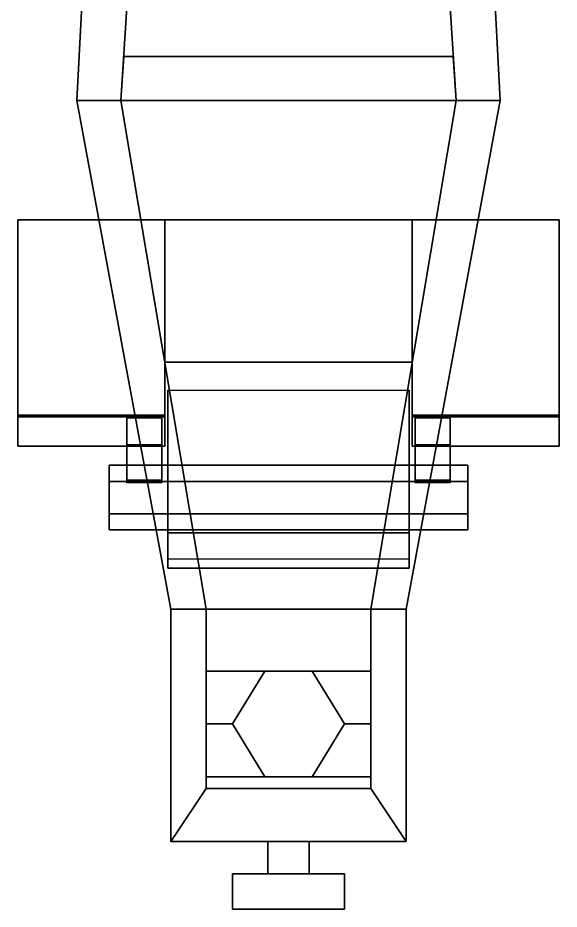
# Model space of a CAD drawing. Header units: millimetres. Extents: x -1.21 to 1.21, y -5.49 to 3.46.
# Drawn here: x -0.92 to 0.92, y -5.49 to -2.458 of the extents above; entities that cross this region are included whole.
import ezdxf

# ---------------------------------------------------------------- set-up
doc = ezdxf.new("R2010")
doc.units = ezdxf.units.MM
doc.layers.add('shovel', color=4, linetype='Continuous')
doc.layers.add('tail', color=3, linetype='Continuous')

msp = doc.modelspace()

# ---------------------------------------------------------------- linework, layer by layer
at = {"layer": 'shovel'}
for points in [[(-0.42, -3.81, -0.055), (-0.92, -3.81, -0.055), (-0.92, -3.145, 0.35), (-0.42, -3.145, 0.35)], [(-0.92, -3.145, 0.35), (-0.92, -3.815, 0.155), (-0.42, -3.815, 0.155), (-0.42, -3.145, 0.35)], [(-0.92, -3.81, -0.055), (-0.92, -3.915, 0.01), (-0.92, -3.815, 0.155), (-0.92, -3.145, 0.35)], [(-0.42, -3.145, 0.35), (-0.42, -3.815, 0.155), (-0.42, -3.915, 0.01), (-0.42, -3.81, -0.055)], [(0.42, -3.63, 0.0546), (-0.42, -3.63, 0.0546), (-0.42, -3.145, 0.35), (0.42, -3.145, 0.35)], [(-0.42, -3.145, 0.35), (-0.42, -3.63, 0.2088), (0.42, -3.63, 0.2088), (0.42, -3.145, 0.35)], [(0.92, -3.81, -0.055), (0.42, -3.81, -0.055), (0.42, -3.145, 0.35), (0.92, -3.145, 0.35)], [(0.42, -3.145, 0.35), (0.42, -3.815, 0.155), (0.92, -3.815, 0.155), (0.92, -3.145, 0.35)], [(0.42, -3.81, -0.055), (0.42, -3.915, 0.01), (0.42, -3.815, 0.155), (0.42, -3.145, 0.35)], [(0.92, -3.145, 0.35), (0.92, -3.815, 0.155), (0.92, -3.915, 0.01), (0.92, -3.81, -0.055)], [(0.42, -3.63, 0.2088), (-0.42, -3.63, 0.2088), (-0.42, -3.63, 0.0546), (0.42, -3.63, 0.0546)], [(0.42, -3.63, 0.0546), (-0.42, -3.63, 0.0546), (-0.42, -3.63, 0.0546), (0.42, -3.63, 0.0546)], [(-0.42, -3.915, 0.01), (-0.92, -3.915, 0.01), (-0.92, -3.81, -0.055), (-0.42, -3.81, -0.055)], [(-0.42, -3.815, 0.155), (-0.92, -3.815, 0.155), (-0.92, -3.915, 0.01), (-0.42, -3.915, 0.01)], [(0.92, -3.915, 0.01), (0.42, -3.915, 0.01), (0.42, -3.81, -0.055), (0.92, -3.81, -0.055)], [(0.92, -3.815, 0.155), (0.42, -3.815, 0.155), (0.42, -3.915, 0.01), (0.92, -3.915, 0.01)], [(-0.55, -3.91, 0.02), (-0.55, -4.04, 0.07), (-0.55, -4.03, 0.25), (-0.55, -3.82, 0.14)], [(-0.55, -3.82, 0.14), (-0.55, -4.03, 0.25), (-0.43, -4.03, 0.25), (-0.43, -3.82, 0.14)], [(-0.43, -4.03, 0.25), (-0.43, -4.04, 0.07), (-0.43, -3.91, 0.02), (-0.43, -3.82, 0.14)], [(0.43, -3.82, 0.14), (0.43, -4.03, 0.25), (0.55, -4.03, 0.25), (0.55, -3.82, 0.14)], [(0.43, -3.91, 0.02), (0.43, -4.04, 0.07), (0.43, -4.03, 0.25), (0.43, -3.82, 0.14)], [(0.55, -4.03, 0.25), (0.55, -4.04, 0.07), (0.55, -3.91, 0.02), (0.55, -3.82, 0.14)], [(-0.43, -3.91, 0.02), (-0.43, -4.04, 0.07), (-0.55, -4.04, 0.07), (-0.55, -3.91, 0.02)], [(0.55, -3.91, 0.02), (0.55, -4.04, 0.07), (0.43, -4.04, 0.07), (0.43, -3.91, 0.02)], [(0.61, -4.035, 0.2553), (0.61, -3.98, 0.16), (-0.61, -3.98, 0.16), (-0.61, -4.035, 0.2553)], [(0.61, -3.98, 0.16), (0.61, -4.035, 0.0647), (-0.61, -4.035, 0.0647), (-0.61, -3.98, 0.16)], [(-0.61, -3.98, 0.16), (-0.61, -4.2, 0.16), (-0.61, -4.145, 0.2553), (-0.61, -4.035, 0.2553)], [(-0.61, -4.035, 0.0647), (-0.61, -4.145, 0.0647), (-0.61, -4.2, 0.16), (-0.61, -3.98, 0.16)], [(0.61, -4.145, 0.0647), (0.61, -4.035, 0.0647), (0.61, -3.98, 0.16), (0.61, -4.035, 0.2553)], [(0.61, -4.145, 0.2553), (0.61, -4.035, 0.2553), (-0.61, -4.035, 0.2553), (-0.61, -4.145, 0.2553)], [(0.61, -4.035, 0.0647), (0.61, -4.145, 0.0647), (-0.61, -4.145, 0.0647), (-0.61, -4.035, 0.0647)], [(0.61, -4.2, 0.16), (0.61, -4.145, 0.0647), (0.61, -4.035, 0.2553), (0.61, -4.145, 0.2553)], [(0.61, -4.2, 0.16), (0.61, -4.145, 0.2553), (-0.61, -4.145, 0.2553), (-0.61, -4.2, 0.16)], [(0.61, -4.145, 0.0647), (0.61, -4.2, 0.16), (-0.61, -4.2, 0.16), (-0.61, -4.145, 0.0647)]]:
    msp.add_3dface(points, dxfattribs=at)
at = {"layer": 'tail'}
for points in [[(-0.57, -2.74, 0.38), (-0.72, -2.74, 0.38), (-0.63, -1.03, 0.56), (-0.46, -1.03, 0.56)], [(-0.63, -1.03, 0.56), (-0.72, -2.74, 0.38), (-0.72, -2.74, 0.75), (-0.63, -1.03, 0.97)], [(-0.63, -1.03, 0.97), (-0.72, -2.74, 0.75), (-0.57, -2.74, 0.75), (-0.46, -1.03, 0.97)], [(-0.46, -1.03, 0.97), (-0.57, -2.74, 0.75), (-0.57, -2.74, 0.38), (-0.46, -1.03, 0.56)], [(0.46, -1.03, 0.97), (0.57, -2.74, 0.75), (0.72, -2.74, 0.75), (0.63, -1.03, 0.97)], [(0.72, -2.74, 0.38), (0.57, -2.74, 0.38), (0.46, -1.03, 0.56), (0.63, -1.03, 0.56)], [(0.46, -1.03, 0.56), (0.57, -2.74, 0.38), (0.57, -2.74, 0.75), (0.46, -1.03, 0.97)], [(0.63, -1.03, 0.97), (0.72, -2.74, 0.75), (0.72, -2.74, 0.38), (0.63, -1.03, 0.56)], [(-0.56, -2.59, 0.4), (-0.57, -2.74, 0.39), (0.57, -2.74, 0.39), (0.56, -2.59, 0.4)], [(-0.57, -2.74, 0.39), (-0.56, -2.59, 0.4), (0.56, -2.59, 0.4), (0.57, -2.74, 0.39)], [(-0.28, -4.47, 0.23), (-0.4, -4.47, 0.23), (-0.72, -2.74, 0.38), (-0.57, -2.74, 0.38)], [(-0.72, -2.74, 0.38), (-0.4, -4.47, 0.23), (-0.4, -4.47, 0.47), (-0.72, -2.74, 0.75)], [(-0.72, -2.74, 0.75), (-0.4, -4.47, 0.47), (-0.28, -4.47, 0.47), (-0.57, -2.74, 0.75)], [(-0.57, -2.74, 0.75), (-0.28, -4.47, 0.47), (-0.28, -4.47, 0.23), (-0.57, -2.74, 0.38)], [(-0.57, -2.74, 0.39), (-0.28, -4.47, 0.25), (0.28, -4.47, 0.25), (0.57, -2.74, 0.39)], [(-0.28, -4.47, 0.25), (-0.57, -2.74, 0.39), (0.57, -2.74, 0.39), (0.28, -4.47, 0.25)], [(0.4, -4.47, 0.23), (0.28, -4.47, 0.23), (0.57, -2.74, 0.38), (0.72, -2.74, 0.38)], [(0.57, -2.74, 0.75), (0.28, -4.47, 0.47), (0.4, -4.47, 0.47), (0.72, -2.74, 0.75)], [(0.57, -2.74, 0.38), (0.28, -4.47, 0.23), (0.28, -4.47, 0.47), (0.57, -2.74, 0.75)], [(0.72, -2.74, 0.75), (0.4, -4.47, 0.47), (0.4, -4.47, 0.23), (0.72, -2.74, 0.38)], [(0.41, -3.725, 0.295), (0.41, -4.21, -0.07), (-0.41, -4.21, -0.07), (-0.41, -3.725, 0.295)], [(-0.41, -4.21, -0.07), (-0.41, -4.33, -0.07), (-0.41, -4.3, 0.245), (-0.41, -3.725, 0.295)], [(0.41, -4.3, 0.245), (0.41, -4.33, -0.07), (0.41, -4.21, -0.07), (0.41, -3.725, 0.295)], [(0.41, -4.21, -0.07), (0.41, -4.33, -0.07), (-0.41, -4.33, -0.07), (-0.41, -4.21, -0.07)], [(-0.41, -4.3, 0.245), (-0.41, -4.33, -0.07), (0.41, -4.33, -0.07), (0.41, -4.3, 0.245)], [(-0.28, -5.08, 0.24), (-0.4, -5.26, 0.24), (-0.4, -4.47, 0.23), (-0.28, -4.47, 0.23)], [(-0.4, -4.47, 0.47), (-0.4, -5.26, 0.39), (-0.28, -5.08, 0.41), (-0.28, -4.47, 0.47)], [(-0.4, -4.47, 0.23), (-0.4, -5.26, 0.24), (-0.4, -5.26, 0.39), (-0.4, -4.47, 0.47)], [(-0.28, -4.47, 0.47), (-0.28, -5.08, 0.41), (-0.28, -5.08, 0.24), (-0.28, -4.47, 0.23)], [(-0.28, -4.47, 0.25), (-0.28, -4.68, 0.25), (0.28, -4.68, 0.25), (0.28, -4.47, 0.25)], [(-0.28, -4.68, 0.25), (-0.28, -4.47, 0.25), (0.28, -4.47, 0.25), (0.28, -4.68, 0.25)], [(0.28, -4.47, 0.47), (0.28, -5.08, 0.41), (0.4, -5.26, 0.39), (0.4, -4.47, 0.47)], [(0.4, -5.26, 0.24), (0.28, -5.08, 0.24), (0.28, -4.47, 0.23), (0.4, -4.47, 0.23)], [(0.28, -4.47, 0.23), (0.28, -5.08, 0.24), (0.28, -5.08, 0.41), (0.28, -4.47, 0.47)], [(0.4, -4.47, 0.47), (0.4, -5.26, 0.39), (0.4, -5.26, 0.24), (0.4, -4.47, 0.23)], [(-0.28, -4.68, 0.25), (-0.28, -4.86, 0.25), (-0.19, -4.86, 0.25), (-0.08, -4.68, 0.25)], [(-0.28, -4.86, 0.25), (-0.28, -4.68, 0.25), (-0.08, -4.68, 0.25), (-0.19, -4.86, 0.25)], [(0.08, -4.68, 0.25), (0.19, -4.86, 0.25), (0.28, -4.86, 0.25), (0.28, -4.68, 0.25)], [(0.19, -4.86, 0.25), (0.08, -4.68, 0.25), (0.28, -4.68, 0.25), (0.28, -4.86, 0.25)], [(-0.28, -4.86, 0.25), (-0.28, -5.04, 0.25), (-0.08, -5.04, 0.25), (-0.19, -4.86, 0.25)], [(-0.28, -5.04, 0.25), (-0.28, -4.86, 0.25), (-0.19, -4.86, 0.25), (-0.08, -5.04, 0.25)], [(0.08, -5.04, 0.25), (0.19, -4.86, 0.25), (0.28, -4.86, 0.25), (0.28, -5.04, 0.25)], [(0.19, -4.86, 0.25), (0.08, -5.04, 0.25), (0.28, -5.04, 0.25), (0.28, -4.86, 0.25)], [(-0.28, -5.04, 0.25), (-0.28, -5.08, 0.25), (0.28, -5.08, 0.25), (0.28, -5.04, 0.25)], [(-0.28, -5.08, 0.25), (-0.28, -5.04, 0.25), (0.28, -5.04, 0.25), (0.28, -5.08, 0.25)], [(-0.4, -5.26, 0.24), (-0.28, -5.08, 0.24), (0.28, -5.08, 0.24), (0.4, -5.26, 0.24)], [(0.28, -5.08, 0.41), (-0.28, -5.08, 0.41), (-0.4, -5.26, 0.39), (0.4, -5.26, 0.39)], [(0.28, -5.08, 0.24), (-0.28, -5.08, 0.24), (-0.28, -5.08, 0.41), (0.28, -5.08, 0.41)], [(0.4, -5.26, 0.39), (-0.4, -5.26, 0.39), (-0.4, -5.26, 0.24), (0.4, -5.26, 0.24)], [(-0.07, -5.26, 0.27), (-0.07, -5.37, 0.27), (-0.07, -5.37, 0.39), (-0.07, -5.26, 0.39)], [(-0.07, -5.37, 0.39), (0.07, -5.37, 0.39), (0.07, -5.26, 0.39), (-0.07, -5.26, 0.39)], [(0.07, -5.26, 0.27), (0.07, -5.37, 0.27), (-0.07, -5.37, 0.27), (-0.07, -5.26, 0.27)], [(0.07, -5.26, 0.39), (0.07, -5.37, 0.39), (0.07, -5.37, 0.27), (0.07, -5.26, 0.27)], [(-0.19, -5.49, 0.39), (0.19, -5.49, 0.39), (0.19, -5.37, 0.39), (-0.19, -5.37, 0.39)], [(0.19, -5.37, 0.27), (0.19, -5.49, 0.27), (-0.19, -5.49, 0.27), (-0.19, -5.37, 0.27)], [(-0.19, -5.37, 0.39), (0.19, -5.37, 0.39), (0.19, -5.37, 0.27), (-0.19, -5.37, 0.27)], [(-0.19, -5.37, 0.27), (-0.19, -5.49, 0.27), (-0.19, -5.49, 0.39), (-0.19, -5.37, 0.39)], [(0.19, -5.37, 0.39), (0.19, -5.49, 0.39), (0.19, -5.49, 0.27), (0.19, -5.37, 0.27)], [(-0.19, -5.49, 0.27), (0.19, -5.49, 0.27), (0.19, -5.49, 0.39), (-0.19, -5.49, 0.39)]]:
    msp.add_3dface(points, dxfattribs=at)

doc.saveas('drawing.dxf')
